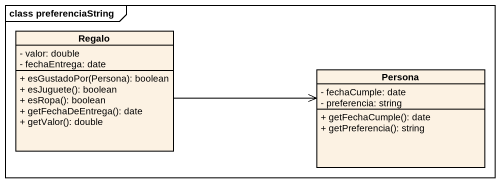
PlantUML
@startuml
mainframe class preferenciaString
hide circle
hide empty members
skinparam classAttributeIconSize 0
class Regalo {
  - valor: double
  - fechaEntrega: date
  + esGustadoPor(Persona): boolean
  + esJuguete(): boolean
  + esRopa(): boolean
  + getFechaDeEntrega(): date
  + getValor(): double
}
class Persona {
  - fechaCumple: date
  - preferencia: string
  + getFechaCumple(): date
  + getPreferencia(): string
}
Regalo -right-> Persona
@enduml
